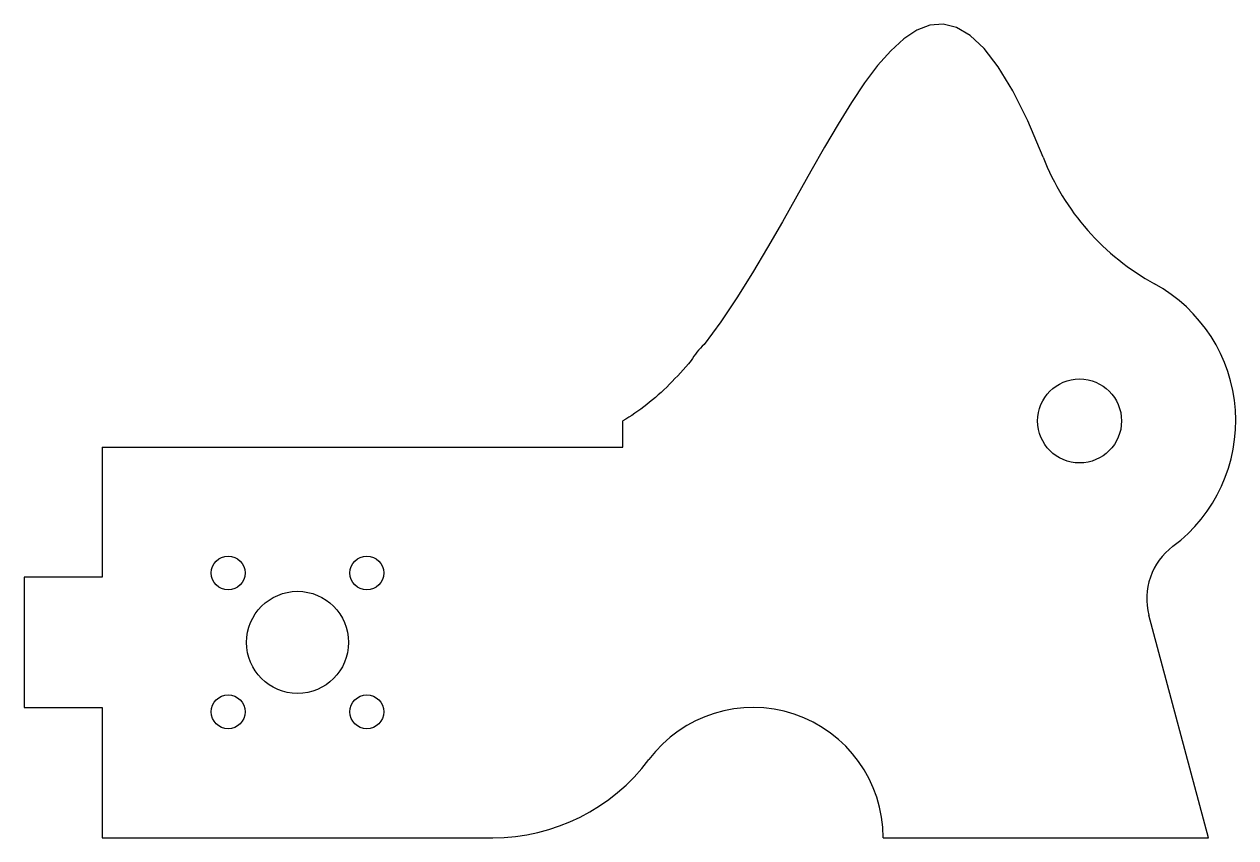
# Model space of a CAD drawing. Extents: x -0.3 to 4.35, y 0 to 9.38.
# Drawn here: x -0.3 to 4.355, y 0 to 3.123 of the extents above; entities outside this region: 2.
import ezdxf
from ezdxf.enums import TextEntityAlignment as Align

# ---------------------------------------------------------------- set-up
doc = ezdxf.new("R2010")
doc.units = 0
doc.layers.get('0').update_dxf_attribs({"linetype": 'CONTINUOUS'})

msp = doc.modelspace()

# ---------------------------------------------------------------- linework, layer by layer
at = {"color": 7, "linetype": 'CONTINUOUS'}
for p, q in [((2, 1.5), (2, 1.6)), ((0, 1.5), (2, 1.5)), ((0, 1.5), (0, 1)), ((0, 1), (-0.3, 1)), ((-0.3, 1), (-0.3, 0.5)), ((4.25, 0), (4.0212, 0.8539)), ((-0.3, 0.5), (0, 0.5)), ((0, 0.5), (0, 0)), ((0, 0), (1.5, 0)), ((3, 0), (4.25, 0))]:
    msp.add_line(p, q, dxfattribs=at)
for points in [[(3.6144, 2.6124), (3.5553, 2.7523), (3.4979, 2.8677), (3.442, 2.9599), (3.3875, 3.0301), (3.3342, 3.0799), (3.2818, 3.1103), (3.2302, 3.123), (3.1793, 3.119), (3.1289, 3.0998), (3.0788, 3.0668), (3.0288, 3.0212), (2.9788, 2.9644), (2.9285, 2.8977), (2.8779, 2.8224), (2.8267, 2.74), (2.7747, 2.6517), (2.7219, 2.5588), (2.668, 2.4627), (2.6128, 2.3648), (2.5562, 2.2663), (2.498, 2.1686), (2.438, 2.073), (2.3761, 1.9809), (2.312, 1.8936)], [(2.2623, 1.8319), (2.252, 1.8198), (2.2418, 1.808), (2.2314, 1.7963), (2.221, 1.7848), (2.2106, 1.7735), (2.2001, 1.7624), (2.1895, 1.7515), (2.1789, 1.7408), (2.1682, 1.7302), (2.1574, 1.7199), (2.1466, 1.7098), (2.1357, 1.6999), (2.1248, 1.6903), (2.1138, 1.6808), (2.1027, 1.6716), (2.0915, 1.6627), (2.0803, 1.6539), (2.0691, 1.6455), (2.0577, 1.6372), (2.0463, 1.6293), (2.0348, 1.6215), (2.0233, 1.6141), (2.0117, 1.6069), (2, 1.6)]]:
    msp.add_lwpolyline(points, dxfattribs=at)
for centre, radius in [((3.7546, 1.6), 0.1612), ((0.4836, 1.0164), 0.065), ((1.0164, 1.0164), 0.065), ((0.75, 0.75), 0.196), ((0.4836, 0.4836), 0.065), ((1.0164, 0.4836), 0.065)]:
    msp.add_circle(centre, radius, dxfattribs=at)
for centre, radius, start, end in [((4.4986, 2.9598), 0.95, 201.4484, 241.3157), ((3.7546, 1.6), 0.6, 306.7073, 61.3157), ((2.4794, 1.7079), 0.25, 132.0274, 150.2857), ((4.2627, 0.9186), 0.25, 126.7073, 195), ((2.5, 0), 0.5, 0, 143.1301), ((1.5, 0.75), 0.75, 270, 323.1301)]:
    msp.add_arc(centre, radius, start, end, dxfattribs=at)

# ---------------------------------------------------------------- texts
for s, width, p in [('SOLIDWORKS Educational Product.', 0.677419, (-0.3, 9.3724)), ('For Instructional Use Only.', 0.661111, (-0.3, 9.087))]:
    msp.add_text(s, height=0.1903, dxfattribs=dict(at, width=width)).set_placement(p, align=Align.TOP_LEFT)

doc.saveas('drawing.dxf')
